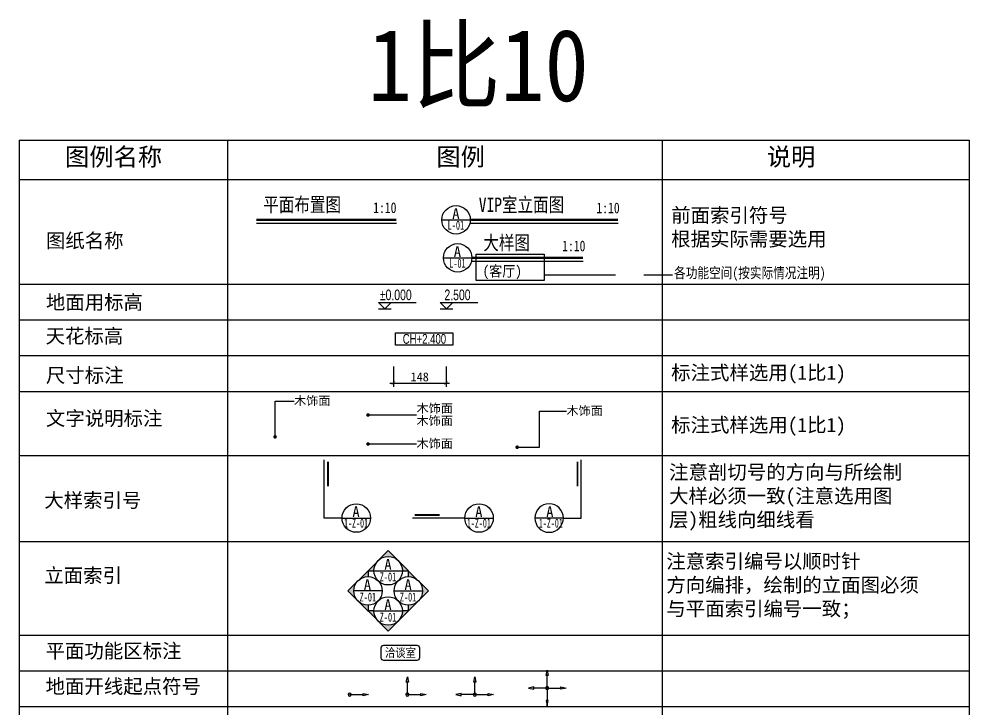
# Model space of a CAD drawing. Header units: millimetres. Extents: x -235126 to 312941, y -228449 to 114042.
# Drawn here: x -161820 to -159151, y 37421 to 39359 of the extents above; entities that cross this region are included whole.
import ezdxf
from ezdxf.enums import TextEntityAlignment as Align

# ---------------------------------------------------------------- set-up
doc = ezdxf.new("R2010")
doc.units = ezdxf.units.MM
doc.header["$LTSCALE"] = 800
doc.linetypes.add('DASH', pattern=[0.35, 0.25, -0.1])
doc.layers.get('DEFPOINTS').update_dxf_attribs({"color": 250})
for name, color, linetype in [('E立-ELEV6_LSCAPE', 8, 'Continuous'), ('FC-TEXT-地坪标注', 7, 'Continuous'), ('RC-天花标高', 7, 'Continuous')]:
    doc.layers.add(name, color=color, linetype=linetype)
doc.styles.add('DRAWING_NAME', font='simhei.ttf', dxfattribs={"width": 0.8})
doc.styles.add('HZDX', font='isocp3.shx', dxfattribs={"width": 0.8, "bigfont": 'hzdx.shx'})
doc.styles.get("Standard").update_dxf_attribs({"font": 'arial.ttf'})
doc.styles.add('宋-ZY', font='')
doc.styles.add('繁线体', font='simhei.ttf')
doc.styles.add('黑体', font='simhei.ttf', dxfattribs={"width": 0.8})
doc.styles.get('宋-ZY').set_extended_font_data('SimSun')
doc.dimstyles.new('1比10', dxfattribs={"dimscale": 10, "dimtxt": 2.5, "dimasz": 1, "dimexe": 1, "dimexo": 1.5, "dimgap": 0.5, "dimtad": 1, "dimdec": 0, "dimzin": 0, "dimdsep": 46, "dimtxsty": '宋-ZY', "dimblk": 'ARCHTICK', "dimcen": 0.09, "dimdle": 1, "dimclrd": 8, "dimclre": 8, "dimclrt": 2, "dimadec": 0, "dimazin": 0, "dimtfac": 1, "dimtdec": 0, "dimtix": 1, "dimtmove": 2, "dimatfit": 3, "dimldrblk": 'DOT', "dimfxl": 1, "dimtolj": 1, "dimtzin": 0, "dimlwd": -1, "dimlwe": -1, "dimarcsym": 0})

# ---------------------------------------------------------------- blocks, each defined once
blk = doc.blocks.new('CH+-')
at = {"color": 2}
blk.add_lwpolyline([(16.13, -1.75), (0, -1.75), (0, 1.75), (16.13, 1.75)], close=True, dxfattribs=at)
at = {"color": 4, "ltscale": 2, "width": 0.7}
blk.add_attdef('CH+2.400', text='', height=3.5, dxfattribs=at).set_placement((8.17, 0.01), align=Align.MIDDLE_CENTER)
blk = doc.blocks.new('_ArchTick')
at = {"color": 0, "linetype": 'ByBlock', "const_width": 0.15}
blk.add_lwpolyline([(-0.5, -0.5), (0.5, 0.5)], dxfattribs=at)
blk = doc.blocks.new('_Dot')
at = {"color": 0, "linetype": 'ByBlock', "lineweight": -2}
blk.add_line((-0.5, 0), (-1, 0), dxfattribs=at)
at = {"color": 0, "linetype": 'ByBlock', "const_width": 0.5}
blk.add_lwpolyline([(-0.25, 0, 1), (0.25, 0, 1)], format="xyb", close=True, dxfattribs=at)
blk = doc.blocks.new('*D40')
at = {"color": 8, "transparency": 16777216}
for p, q in [((-160768.1, 38383.4), (-160768.1, 38326.3)), ((-160620.2, 38383.4), (-160620.2, 38326.3)), ((-160778.1, 38336.3), (-160610.2, 38336.3))]:
    blk.add_line(p, q, dxfattribs=at)
at = {"layer": 'DEFPOINTS', "color": 0, "transparency": 16777216}
for p in [(-160768.1, 38398.4), (-160620.2, 38398.4), (-160620.2, 38336.3)]:
    blk.add_point(p, dxfattribs=at)
at = {"color": 8, "transparency": 16777216, "xscale": 10, "yscale": 10, "zscale": 10, "rotation": 180}
blk.add_blockref('_ArchTick', (-160768.1, 38336.3), dxfattribs=at)
at = {"color": 8, "transparency": 16777216, "xscale": 10, "yscale": 10, "zscale": 10}
blk.add_blockref('_ArchTick', (-160620.2, 38336.3), dxfattribs=at)
at = {"color": 2, "transparency": 16777216, "insert": (-160694.2, 38353.8), "char_height": 25, "attachment_point": 5, "style": '宋-ZY'}
blk.add_mtext('\\A1;148', dxfattribs=at)
blk = doc.blocks.new('A$C4FBA2034')
at = {"color": 4, "style": '黑体', "width": 0.8}
blk.add_attdef('平面布置图', text='', height=4, dxfattribs=at).set_placement((23.6, 1.17), align=Align.RIGHT)
blk.add_attdef('1:1', (32.66, 0.79), '', height=3, dxfattribs=at)
blk = doc.blocks.new('CCPP')
h = blk.add_hatch(color=2)
h.paths.add_polyline_path([(-0.31, -3.5), (0.31, -3.5), (0, -5)])
edge = h.paths.add_edge_path()
edge.add_ellipse((0, 0), major_axis=(0.31, 0.31), ratio=1, start_angle=45, end_angle=225, ccw=False)
edge.add_ellipse((0, 0), major_axis=(0.31, 0.31), ratio=1, start_angle=225, end_angle=405, ccw=False)
h.paths.add_polyline_path([(-5.29, 0), (-3.79, 0.31), (-3.79, -0.31)])
at = {"color": 2}
for p, q in [((-5.29, 0), (-3.79, 0.31)), ((-3.79, -0.31), (-5.29, 0)), ((-3.79, 0.31), (-3.79, -0.31)), ((0, 0), (-3.79, 0)), ((0, 0), (0, -3.5)), ((-0.31, -3.5), (0.31, -3.5)), ((0, -5), (-0.31, -3.5)), ((0.31, -3.5), (0, -5))]:
    blk.add_line(p, q, dxfattribs=at)
at = {"color": 2, "extrusion": (0, 0, -1)}
blk.add_ellipse((0, 0), major_axis=(-0.31, 0.31), ratio=1, start_param=4.712389, end_param=10.995574, dxfattribs=at)
blk = doc.blocks.new('KKXXFF1')
h = blk.add_hatch(color=2)
h.paths.add_polyline_path([(5.29, 0), (3.79, 0.31), (3.79, -0.31)])
edge = h.paths.add_edge_path()
edge.add_ellipse((0, 0), major_axis=(0.31, -0.31), ratio=1, start_angle=45, end_angle=90)
edge.add_ellipse((0, 0), major_axis=(0.31, -0.31), ratio=1, start_angle=-270, end_angle=45)
at = {"color": 2}
for p, q in [((0, 0), (3.79, 0)), ((3.79, 0.31), (5.29, 0)), ((3.79, -0.31), (3.79, 0.31)), ((5.29, 0), (3.79, -0.31))]:
    blk.add_line(p, q, dxfattribs=at)
at = {"color": 2, "extrusion": (0, 0, -1)}
blk.add_ellipse((0, 0), major_axis=(0.31, -0.31), ratio=1, start_param=4.712389, end_param=10.995574, dxfattribs=at)
blk = doc.blocks.new('KKXXFF3')
h = blk.add_hatch(color=2)
edge = h.paths.add_edge_path()
edge.add_ellipse((0, 0), major_axis=(0.31, -0.31), ratio=1, start_angle=0, end_angle=360, ccw=False)
h.paths.add_polyline_path([(0.31, 3.5), (-0.31, 3.5), (0, 5)])
h.paths.add_polyline_path([(5.29, 0), (3.79, -0.31), (3.79, 0.31)])
h.paths.add_polyline_path([(-5.29, 0), (-3.79, -0.31), (-3.79, 0.31)])
at = {"color": 2}
for p, q in [((-0.31, 3.5), (0, 5)), ((0.31, 3.5), (-0.31, 3.5)), ((0, 5), (0.31, 3.5)), ((0, 0), (0, 3.5)), ((-3.79, 0.31), (-5.29, 0)), ((-3.79, -0.31), (-3.79, 0.31)), ((0, 0), (-3.79, 0)), ((0, 0), (3.79, 0)), ((3.79, 0.31), (5.29, 0)), ((3.79, -0.31), (3.79, 0.31)), ((-5.29, 0), (-3.79, -0.31)), ((5.29, 0), (3.79, -0.31))]:
    blk.add_line(p, q, dxfattribs=at)
at = {"color": 2, "extrusion": (0, 0, -1)}
blk.add_ellipse((0, 0), major_axis=(0.31, -0.31), ratio=1, start_param=4.712389, end_param=10.995574, dxfattribs=at)
blk = doc.blocks.new('KKXXFF4')
h = blk.add_hatch(color=2)
edge = h.paths.add_edge_path()
edge.add_ellipse((0, 0), major_axis=(0.31, -0.31), ratio=1, start_angle=0, end_angle=360, ccw=False)
h.paths.add_polyline_path([(5.29, 0), (3.79, -0.31), (3.79, 0.31)])
h.paths.add_polyline_path([(0, 5), (0.31, 3.5), (-0.31, 3.5)])
h.paths.add_polyline_path([(0.31, -3.5), (-0.31, -3.5), (0, -5)])
h.paths.add_polyline_path([(-5.29, 0), (-3.79, -0.31), (-3.79, 0.31)])
at = {"color": 2}
for p, q in [((-0.31, 3.5), (0, 5)), ((0.31, 3.5), (-0.31, 3.5)), ((0, 5), (0.31, 3.5)), ((0, 0), (0, 3.5)), ((-3.79, 0.31), (-5.29, 0)), ((-3.79, -0.31), (-3.79, 0.31)), ((0, 0), (-3.79, 0)), ((0, 0), (3.79, 0)), ((3.79, 0.31), (5.29, 0)), ((3.79, -0.31), (3.79, 0.31)), ((-5.29, 0), (-3.79, -0.31)), ((0, 0), (0, -3.5)), ((5.29, 0), (3.79, -0.31)), ((-0.31, -3.5), (0, -5)), ((0.31, -3.5), (-0.31, -3.5)), ((0, -5), (0.31, -3.5))]:
    blk.add_line(p, q, dxfattribs=at)
at = {"color": 2, "extrusion": (0, 0, -1)}
blk.add_ellipse((0, 0), major_axis=(0.31, -0.31), ratio=1, start_param=4.712389, end_param=10.995574, dxfattribs=at)
blk = doc.blocks.new('A$C64543D7B')
at = {"color": 2}
blk.add_line((0.06, 4), (8.06, 4), dxfattribs=at)
blk.add_circle((4.06, 4), 4, dxfattribs=at)
at = {"color": 6, "style": '黑体'}
blk.add_attdef('方向', text='', height=2.74, dxfattribs=at).set_placement((4, 5.77), align=Align.MIDDLE_CENTER)
at = {"color": 6, "style": 'HZDX', "width": 0.5}
blk.add_attdef('图号', text='', height=2.47, dxfattribs=at).set_placement((4, 2.26), align=Align.MIDDLE_CENTER)
blk = doc.blocks.new('SS111')
h = blk.add_hatch(color=2)
h.paths.add_polyline_path([(-2.83, 6.83), (-5.66, 4), (-4, 4, -0.198912)])
h.paths.add_polyline_path([(0, 9.66), (-2.83, 6.83, -0.414214), (2.83, 6.83)])
h.paths.add_polyline_path([(2.83, 6.83, -0.198912), (4, 4), (5.66, 4)])
at = {"color": 2}
blk.add_line((-4, 4), (4, 4), dxfattribs=at)
blk.add_lwpolyline([(4, 4), (5.66, 4), (0, 9.66), (-5.66, 4), (-4, 4)], dxfattribs=at)
blk.add_circle((0, 4), 4, dxfattribs=at)
at = {"color": 7, "style": '黑体'}
blk.add_attdef('方向', text='', height=3, dxfattribs=at).set_placement((-0.06, 5.77), align=Align.MIDDLE_CENTER)
at = {"color": 2, "style": 'HZDX', "width": 0.6}
blk.add_attdef('图号', text='', height=3, dxfattribs=at).set_placement((-0.06, 2.26), align=Align.MIDDLE_CENTER)
blk = doc.blocks.new('SS222')
h = blk.add_hatch(color=2)
h.paths.add_polyline_path([(6.83, 2.83), (4, 5.66), (4, 4, -0.198912)])
h.paths.add_polyline_path([(9.66, 0), (6.83, 2.83, -0.414214), (6.83, -2.83)])
h.paths.add_polyline_path([(6.83, -2.83, -0.198912), (4, -4), (4, -5.66)])
at = {"color": 2}
blk.add_line((0, 0), (8, 0), dxfattribs=at)
blk.add_lwpolyline([(4, -4), (4, -5.66), (9.66, 0), (4, 5.66), (4, 4)], dxfattribs=at)
blk.add_circle((4, 0), 4, dxfattribs=at)
at = {"color": 7, "style": '黑体'}
blk.add_attdef('方向', text='', height=3, dxfattribs=at).set_placement((3.94, 1.77), align=Align.MIDDLE_CENTER)
at = {"color": 2, "style": 'HZDX', "width": 0.6}
blk.add_attdef('图号', text='', height=3, dxfattribs=at).set_placement((3.94, -1.74), align=Align.MIDDLE_CENTER)
blk = doc.blocks.new('SS333')
h = blk.add_hatch(color=2)
h.paths.add_polyline_path([(2.89, -4.6), (5.72, -1.77), (4.06, -1.77, -0.198912)])
h.paths.add_polyline_path([(0.06, -7.42), (2.89, -4.6, -0.414214), (-2.77, -4.6)])
h.paths.add_polyline_path([(-2.77, -4.6, -0.198912), (-3.94, -1.77), (-5.6, -1.77)])
at = {"color": 2}
blk.add_line((-3.94, -1.77), (4.06, -1.77), dxfattribs=at)
blk.add_lwpolyline([(-3.94, -1.77), (-5.59, -1.77), (0.06, -7.42), (5.72, -1.77), (4.06, -1.77)], dxfattribs=at)
blk.add_circle((0.06, -1.77), 4, dxfattribs=at)
at = {"color": 7, "style": '黑体'}
blk.add_attdef('方向', text='', height=3, dxfattribs=at).set_placement((0, 0), align=Align.MIDDLE_CENTER)
at = {"color": 2, "style": 'HZDX', "width": 0.6}
blk.add_attdef('图号', text='', height=3, dxfattribs=at).set_placement((0, -3.51), align=Align.MIDDLE_CENTER)
blk = doc.blocks.new('SS444')
h = blk.add_hatch(color=2)
h.paths.add_polyline_path([(-6.83, 2.83), (-4, 5.66), (-4, 4, 0.198912)])
h.paths.add_polyline_path([(-9.66, 0), (-6.83, 2.83, 0.414214), (-6.83, -2.83)])
h.paths.add_polyline_path([(-6.83, -2.83, 0.198912), (-4, -4), (-4, -5.66)])
at = {"color": 2}
blk.add_line((0, 0), (-8, 0), dxfattribs=at)
blk.add_lwpolyline([(-4, -4), (-4, -5.66), (-9.66, 0), (-4, 5.66), (-4, 4)], dxfattribs=at)
blk.add_circle((-4, 0), 4, dxfattribs=at)
at = {"color": 7, "style": '黑体'}
blk.add_attdef('方向', text='', height=3, rotation=0, dxfattribs=at).set_placement((-3.16, 1.77), align=Align.MIDDLE_CENTER)
at = {"color": 2, "style": 'HZDX', "width": 0.6}
blk.add_attdef('图号', text='', height=3, rotation=0, dxfattribs=at).set_placement((-3.46, -1.74), align=Align.MIDDLE_CENTER)
blk = doc.blocks.new('A$C60323B29')
at = {"color": 2}
blk.add_line((0, 0), (3.52, 0), dxfattribs=at)
blk.add_lwpolyline([(3.52, 1.76), (1.76, 0), (0, 1.76), (10.56, 1.76)], dxfattribs=at)
at = {"color": 7, "ltscale": 2, "style": 'HZDX', "width": 0.8}
blk.add_attdef('%%P0.000', text='', height=2.64, dxfattribs=at).set_placement((4.84, 3.42), align=Align.MIDDLE_CENTER)

msp = doc.modelspace()

# ---------------------------------------------------------------- linework, layer by layer
for p, q in [((-161819.8, 39018.7), (-161819.8, 35428.4)), ((-161819.8, 39018.7), (-159151.3, 39018.7)), ((-161234.6, 39018.7), (-161234.6, 35428.4)), ((-160013, 39018.7), (-160013, 35428.4)), ((-159151.3, 39018.7), (-159151.3, 35428.4)), ((-161819.8, 38908.7), (-159151.3, 38908.7)), ((-161819.8, 38614), (-159151.3, 38614)), ((-161819.8, 38514), (-159151.3, 38514)), ((-161819.8, 38414), (-159151.3, 38414)), ((-161819.8, 38313.3), (-159151.3, 38313.3)), ((-161819.8, 38133.3), (-159151.3, 38133.3)), ((-161819.8, 38133.3), (-159151.3, 38133.3)), ((-161819.8, 37891.7), (-159151.3, 37891.7)), ((-161819.8, 37628.4), (-159151.3, 37628.4)), ((-161819.8, 37528.4), (-159151.3, 37528.4)), ((-161819.8, 37428.4), (-159151.3, 37428.4)), ((-161819.8, 37428.4), (-159151.3, 37428.4))]:
    msp.add_line(p, q)
at = {"color": 7}
for p, q in [((-161152.8, 38785.3), (-160759.9, 38785.3)), ((-160551.2, 38785.3), (-160137.1, 38785.3)), ((-160546.9, 38678.5), (-160235.2, 38678.5))]:
    msp.add_line(p, q, dxfattribs=at)
at = {"color": 1, "linetype": 'DASH'}
msp.add_line((-160344.4, 38640.9), (-159984.1, 38640.9), dxfattribs=at)
at = {"color": 1, "const_width": 6.4}
for points in [[(-161153.6, 38795.3), (-160759.9, 38795.3)], [(-160552, 38795.3), (-160137.1, 38795.3)], [(-160547.7, 38688.5), (-160235.2, 38688.5)]]:
    msp.add_lwpolyline(points, dxfattribs=at)
at = {"color": 1, "linetype": 'DASH'}
msp.add_lwpolyline([(-160535.5, 38699), (-160344.4, 38699), (-160344.4, 38624.6), (-160535.5, 38624.6)], close=True, dxfattribs=at)
at = {"color": 2}
for points in [[(-160912.5, 37957.5), (-160962.4, 37957.5), (-160962.4, 38121.1)], [(-160290.7, 37957.5), (-160240.8, 37957.5), (-160240.8, 38121.1)], [(-160567.5, 37957.5), (-160714.5, 37957.5)]]:
    msp.add_lwpolyline(points, dxfattribs=at)
at = {"color": 2, "const_width": 5.4}
for points in [[(-160952.1, 38046.5), (-160952.1, 38116.2)], [(-160251.1, 38046.5), (-160251.1, 38116.2)], [(-160638.3, 37966), (-160708, 37966)]]:
    msp.add_lwpolyline(points, dxfattribs=at)
at = {"layer": 'E立-ELEV6_LSCAPE', "color": 0}
msp.add_lwpolyline([(-160794.8, 37600.5), (-160702.6, 37600.5, -0.414214), (-160695.1, 37593), (-160695.1, 37565.1, -0.414214), (-160702.6, 37557.6), (-160794.8, 37557.6, -0.414214), (-160802.3, 37565.1), (-160802.3, 37593, -0.414214)], format="xyb", close=True, dxfattribs=at)

# ---------------------------------------------------------------- block references
at = {"color": 7}
ref = msp.add_blockref('A$C4FBA2034', (-161151.5, 38806.3), dxfattribs=dict(at, xscale=10, yscale=10, zscale=10))
ref.add_attrib('1:1', '1:10', (-160824.8, 38814.2), dxfattribs={"height": 30, "style": '黑体', "width": 0.8})
ref.add_attrib('平面布置图', '平面布置图', dxfattribs={"height": 40, "style": '黑体', "width": 0.8}).set_placement((-160915.4, 38818), align=Align.RIGHT)
ref = msp.add_blockref('A$C4FBA2034', (-160524.6, 38805.7), dxfattribs=dict(at, xscale=10, yscale=10, zscale=10))
ref.add_attrib('1:1', '1:10', (-160197.9, 38813.5), dxfattribs={"height": 30, "style": '黑体', "width": 0.8})
ref.add_attrib('平面布置图', 'VIP室立面图', dxfattribs={"height": 40, "style": '黑体', "width": 0.8}).set_placement((-160288.5, 38817.4), align=Align.RIGHT)
at = {"color": 1}
ref = msp.add_blockref('A$C64543D7B', (-160632.7, 38755), dxfattribs=dict(at, xscale=10, yscale=10, zscale=10))
ref.add_attrib('方向', 'A', dxfattribs={"color": 7, "height": 30, "style": '黑体'}).set_placement((-160592.6, 38812.7), align=Align.MIDDLE_CENTER)
ref.add_attrib('图号', 'L-01', dxfattribs={"color": 7, "height": 25, "style": '宋-ZY', "width": 0.65}).set_placement((-160592.6, 38779.9), align=Align.MIDDLE_CENTER)
at = {"color": 7}
ref = msp.add_blockref('A$C4FBA2034', (-160620.7, 38698.9), dxfattribs=dict(at, xscale=10, yscale=10, zscale=10))
ref.add_attrib('1:1', '1:10', (-160294.1, 38706.8), dxfattribs={"height": 30, "style": '黑体', "width": 0.8})
ref.add_attrib('平面布置图', '大样图', dxfattribs={"height": 40, "style": '黑体', "width": 0.8}).set_placement((-160384.7, 38710.6), align=Align.RIGHT)
at = {"color": 1}
ref = msp.add_blockref('A$C64543D7B', (-160628.3, 38648.3), dxfattribs=dict(at, xscale=10, yscale=10, zscale=10))
ref.add_attrib('方向', 'A', dxfattribs={"color": 7, "height": 30, "style": '黑体'}).set_placement((-160588.3, 38705.9), align=Align.MIDDLE_CENTER)
ref.add_attrib('图号', 'L-01', dxfattribs={"color": 7, "height": 25, "style": '宋-ZY', "width": 0.65}).set_placement((-160588.3, 38673.1), align=Align.MIDDLE_CENTER)
ref = msp.add_blockref('A$C64543D7B', (-160913.1, 37917.5), dxfattribs=dict(at, xscale=10, yscale=10, zscale=10))
ref.add_attrib('方向', 'A', dxfattribs={"color": 7, "height": 30, "style": '黑体'}).set_placement((-160873.1, 37975.2), align=Align.MIDDLE_CENTER)
ref.add_attrib('图号', '1-Z-01', dxfattribs={"color": 7, "height": 25, "style": '宋-ZY', "width": 0.55}).set_placement((-160873.1, 37943.2), align=Align.MIDDLE_CENTER)
ref = msp.add_blockref('A$C64543D7B', (-160568.1, 37917.5), dxfattribs=dict(at, xscale=10, yscale=10, zscale=10))
ref.add_attrib('方向', 'A', dxfattribs={"color": 7, "height": 30, "style": '黑体'}).set_placement((-160528.1, 37975.2), align=Align.MIDDLE_CENTER)
ref.add_attrib('图号', '1-Z-01', dxfattribs={"color": 7, "height": 25, "style": '宋-ZY', "width": 0.55}).set_placement((-160528.1, 37943.2), align=Align.MIDDLE_CENTER)
ref = msp.add_blockref('A$C64543D7B', (-160290.1, 37917.5), dxfattribs=dict(at, xscale=-10, yscale=10, zscale=10))
ref.add_attrib('方向', 'A', dxfattribs={"color": 7, "height": 30, "style": '黑体'}).set_placement((-160328.7, 37975.2), align=Align.MIDDLE_CENTER)
ref.add_attrib('图号', '1-Z-01', dxfattribs={"color": 7, "height": 25, "style": '宋-ZY', "width": 0.55}).set_placement((-160325.9, 37943.2), align=Align.MIDDLE_CENTER)
ref = msp.add_blockref('SS111', (-160782.8, 37769.6), dxfattribs=dict(xscale=10, yscale=10, zscale=10))
ref.add_attrib('方向', 'A', dxfattribs={"color": 7, "height": 30, "style": '黑体'}).set_placement((-160783.4, 37827.3), align=Align.MIDDLE_CENTER)
ref.add_attrib('图号', 'Z-01', dxfattribs={"color": 7, "height": 25, "style": '宋-ZY', "width": 0.65}).set_placement((-160783.4, 37792.2), align=Align.MIDDLE_CENTER)
ref = msp.add_blockref('SS444', (-160799.4, 37753), dxfattribs=dict(xscale=10, yscale=10, zscale=10))
ref.add_attrib('方向', 'A', dxfattribs={"color": 7, "height": 30, "rotation": 0, "style": '黑体'}).set_placement((-160841.1, 37770.7), align=Align.MIDDLE_CENTER)
ref.add_attrib('图号', 'Z-01', dxfattribs={"color": 7, "height": 25, "rotation": 0, "style": '宋-ZY', "width": 0.65}).set_placement((-160839.9, 37735.7), align=Align.MIDDLE_CENTER)
ref = msp.add_blockref('SS222', (-160766.3, 37753), dxfattribs=dict(xscale=10, yscale=10, zscale=10))
ref.add_attrib('方向', 'A', dxfattribs={"color": 7, "height": 30, "style": '黑体'}).set_placement((-160726.9, 37770.7), align=Align.MIDDLE_CENTER)
ref.add_attrib('图号', 'Z-01', dxfattribs={"color": 7, "height": 25, "style": '宋-ZY', "width": 0.65}).set_placement((-160726.9, 37735.7), align=Align.MIDDLE_CENTER)
ref = msp.add_blockref('SS333', (-160783.4, 37714.2), dxfattribs=dict(xscale=10, yscale=10, zscale=10))
ref.add_attrib('方向', 'A', dxfattribs={"color": 7, "height": 30, "style": '黑体'}).set_placement((-160783.4, 37714.2), align=Align.MIDDLE_CENTER)
ref.add_attrib('图号', 'Z-01', dxfattribs={"color": 7, "height": 25, "style": '宋-ZY', "width": 0.65}).set_placement((-160783.4, 37679.1), align=Align.MIDDLE_CENTER)
at = {"xscale": 10, "yscale": 10, "zscale": 10}
for name, p in [('KKXXFF4', (-160336.1, 37480.1)), ('KKXXFF3', (-160539.5, 37461.6)), ('KKXXFF1', (-160891, 37461.6))]:
    msp.add_blockref(name, p, dxfattribs=at)
at = {"xscale": 10, "yscale": 10, "zscale": 10, "rotation": 179.9999999995049}
msp.add_blockref('CCPP', (-160729, 37461.6), dxfattribs=at)
at = {"layer": 'FC-TEXT-地坪标注'}
ref = msp.add_blockref('A$C60323B29', (-160809.9, 38545.1), dxfattribs=dict(at, xscale=10, yscale=10, zscale=10))
ref.add_attrib('%%P0.000', '%%P0.000', dxfattribs={"layer": '0', "color": 7, "ltscale": 2, "height": 30, "width": 0.7}).set_placement((-160761.5, 38584.3), align=Align.MIDDLE_CENTER)
ref = msp.add_blockref('A$C60323B29', (-160636.5, 38545.1), dxfattribs=dict(at, xscale=10, yscale=10, zscale=10))
ref.add_attrib('%%P0.000', '2.500', dxfattribs={"layer": '0', "color": 7, "ltscale": 2, "height": 30, "width": 0.7}).set_placement((-160588.1, 38584.3), align=Align.MIDDLE_CENTER)
at = {"layer": 'RC-天花标高'}
ref = msp.add_blockref('CH+-', (-160762.7, 38460.6), dxfattribs=dict(at, xscale=10, yscale=10, zscale=10))
ref.add_attrib('CH+2.400', 'CH+2.400', dxfattribs={"layer": '0', "color": 7, "ltscale": 2, "height": 27.5, "width": 0.7}).set_placement((-160681, 38460.7), align=Align.MIDDLE_CENTER)

# ---------------------------------------------------------------- texts
at = {"color": 7, "style": 'DRAWING_NAME', "width": 0.9}
msp.add_text('(客厅)', height=30, dxfattribs=at).set_placement((-160517.6, 38636))
at = {"style": '宋-ZY', "width": 0.85}
msp.add_text('洽谈室', height=25, dxfattribs=at).set_placement((-160748.4, 37579.7), align=Align.MIDDLE_CENTER)
at = {"attachment_point": 4}
for s, insert, char_height, style in [('图例名称', (-161690.5, 38969.2), 50, '繁线体'), ('图例', (-160647.4, 38969.2), 50, '繁线体'), ('说明', (-159719.3, 38969.2), 50, '繁线体'), ('前面索引符号\\P根据实际需要选用', (-159987.9, 38772.3), 40, '繁线体'), ('图纸名称', (-161744.3, 38734.4), 40, '繁线体'), ('地面用标高', (-161744.3, 38561.3), 40, '繁线体'), ('天花标高', (-161745.2, 38466.6), 40, '繁线体'), ('尺寸标注', (-161744.3, 38356.1), 40, '繁线体'), ('标注式样选用(1比1)', (-159987.9, 38360.5), 40, '繁线体'), ('木饰面', (-161047.2, 38285.7), 25, '宋-ZY'), ('木饰面', (-160282.2, 38257.7), 25, '宋-ZY'), ('文字说明标注', (-161744.3, 38235.1), 40, '繁线体'), ('标注式样选用(1比1)', (-159987.9, 38213.7), 40, '繁线体'), ('{\\H1x;木饰面}', (-160703.2, 38165.5), 25, '宋-ZY'), ('注意剖切号的方向与所绘制\\P大样必须一致(注意选用图\\P层)粗线向细线看', (-159993.9, 38014.4), 40, '繁线体'), ('大样索引号', (-161748.8, 38005.3), 40, '繁线体'), ('注意索引编号以顺时针\\P方向编排，绘制的立面图必须\\P与平面索引编号一致；', (-160001.5, 37765.3), 40, '繁线体'), ('立面索引', (-161748.8, 37794.3), 40, '繁线体'), ('平面功能区标注', (-161745.2, 37582.3), 40, '繁线体'), ('地面开线起点符号', (-161745.2, 37482.5), 40, '繁线体')]:
    msp.add_mtext(s, dxfattribs=dict(at, insert=insert, char_height=char_height, style=style))
at = {"color": 7, "insert": (-159979.6, 38642.3), "char_height": 30, "attachment_point": 4, "style": 'DRAWING_NAME'}
msp.add_mtext('各功能空间(按实际情况注明)', dxfattribs=at)
at = {"insert": (-160703.2, 38247), "char_height": 25, "attachment_point": 4, "line_spacing_factor": 0.84, "style": '宋-ZY'}
msp.add_mtext('木饰面\\P木饰面', dxfattribs=at)
at = {"layer": 'DEFPOINTS', "color": 40, "style": 'DRAWING_NAME', "width": 0.9}
msp.add_text('1比10', height=202.5, dxfattribs=at).set_placement((-160840, 39128.4))

# ---------------------------------------------------------------- dimensions: what is measured, and where the dimension line sits
dim = msp.add_aligned_dim(p1=(-160768.1, 38398.4), p2=(-160620.2, 38398.4), distance=-62.1, dimstyle='1比10')
dim.commit()
dim.dimension.update_dxf_attribs({"geometry": '*D40', "text_midpoint": (-160694.2, 38353.8)})

# ---------------------------------------------------------------- leaders
at = {"color": 4, "ltscale": 2}
msp.add_leader([(-161100.5, 38185.6), (-161100.5, 38285.7), (-161047.2, 38285.7)], dimstyle='1比10', dxfattribs=at)
for points in [[(-160839.6, 38247), (-160703.2, 38247)], [(-160420.4, 38156.4), (-160357.6, 38156.4), (-160357.6, 38257.7), (-160282.2, 38257.7)], [(-160839.6, 38165.5), (-160703.2, 38165.5)]]:
    msp.add_leader(points, dimstyle='1比10')

doc.saveas('drawing.dxf')
